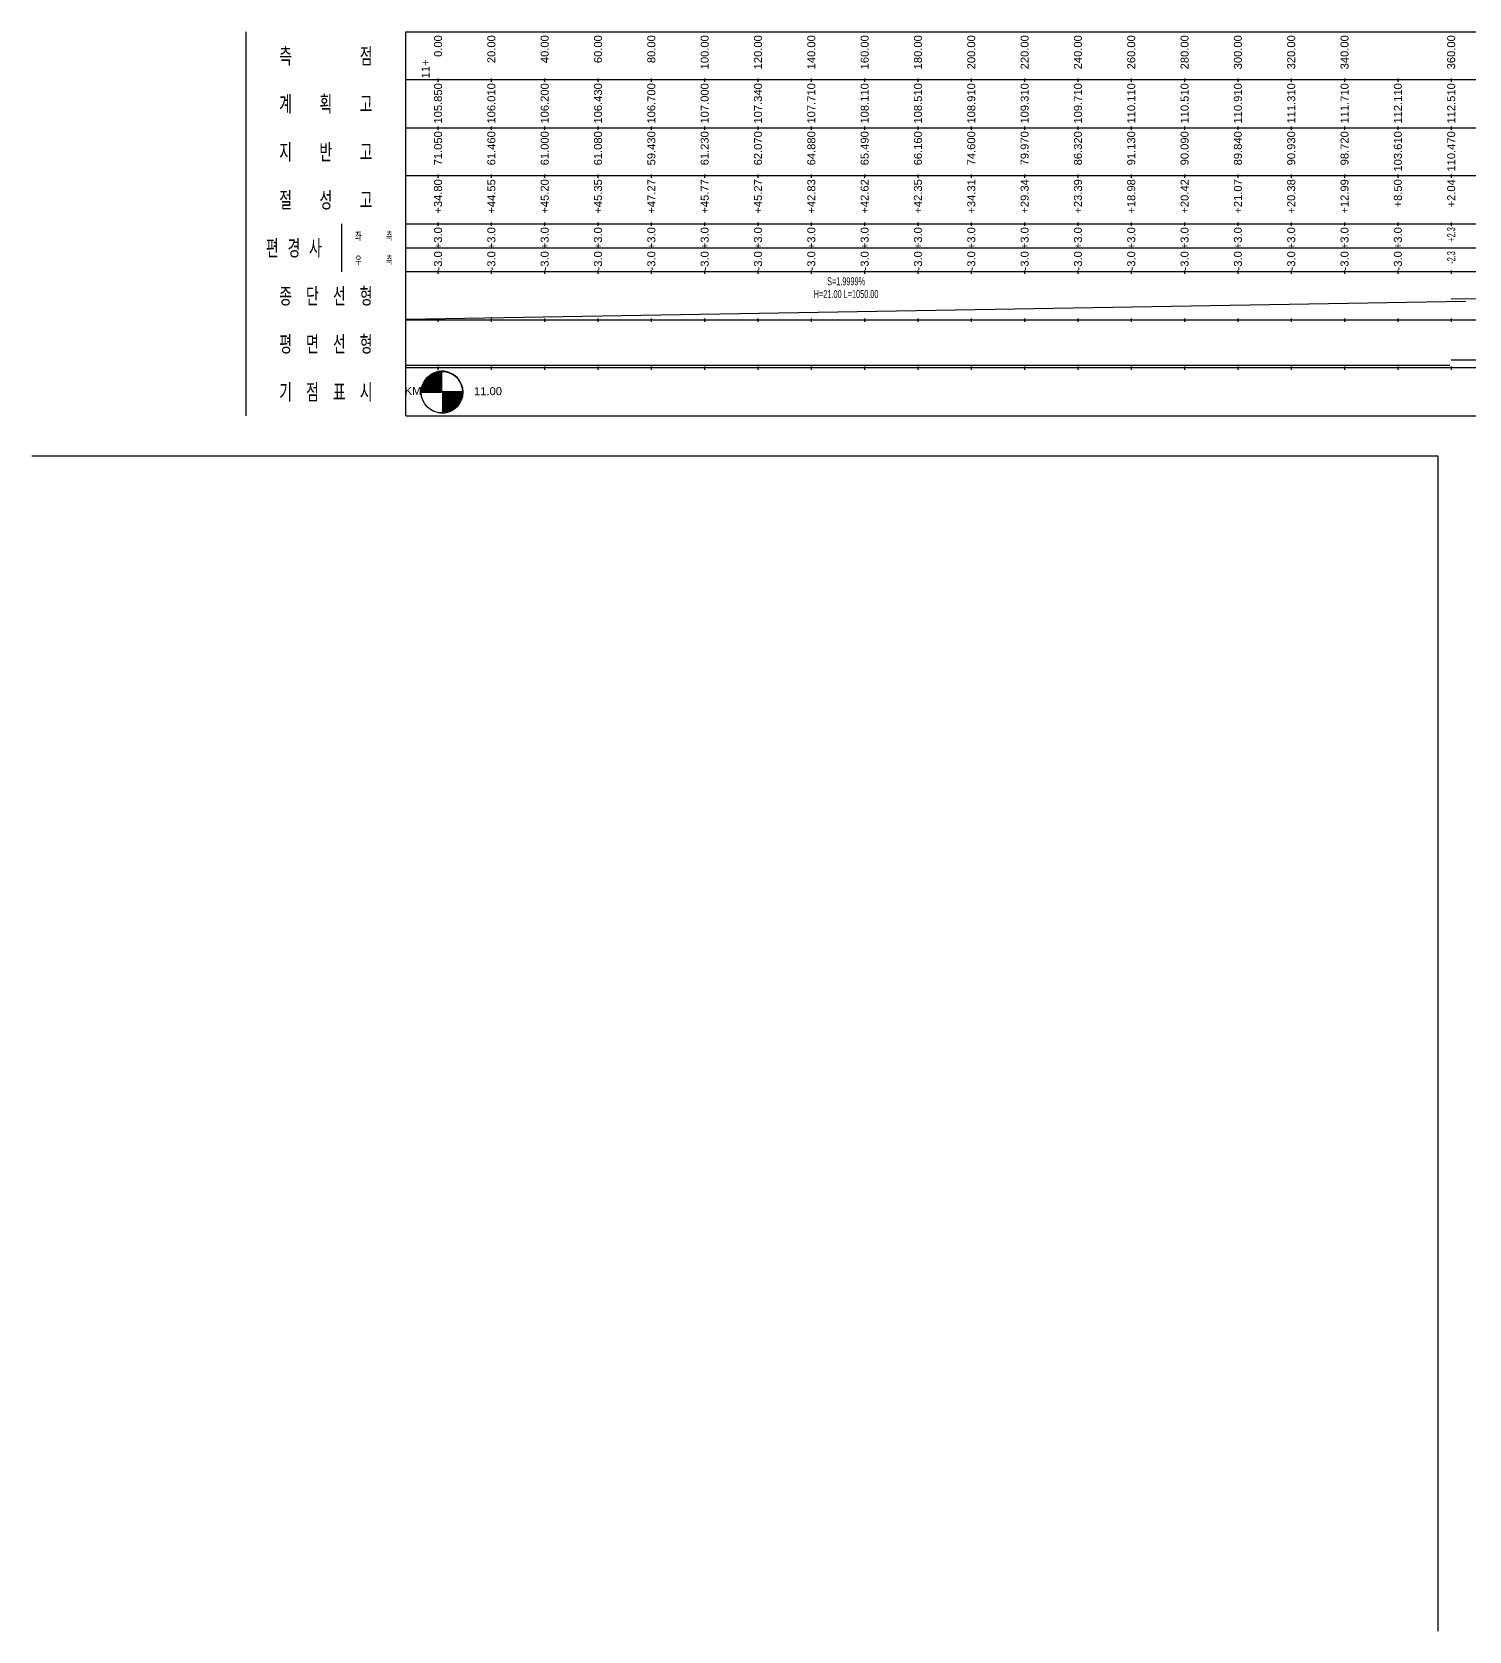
# Model space of a CAD drawing. Header units: millimetres. Extents: x -1499 to 6658, y -12483 to -6008.
# Drawn here: x 84 to 623, y -12483 to -11883 of the extents above; entities that cross this region are included whole.
import ezdxf
from ezdxf.enums import TextEntityAlignment as Align

# ---------------------------------------------------------------- set-up
doc = ezdxf.new("R2010")
doc.units = ezdxf.units.MM
for name, color, linetype in [('표내용문자', 3, 'Continuous'), ('표보조선', 1, 'Continuous'), ('표제목문자', 6, 'Continuous'), ('표주요선', 1, 'Continuous')]:
    doc.layers.add(name, color=color, linetype=linetype)
doc.styles.get("Standard").update_dxf_attribs({"font": 'arial.ttf'})

msp = doc.modelspace()

# ---------------------------------------------------------------- linework, layer by layer
msp.add_lwpolyline([(83.93, -12042.06), (611.16, -12042.06), (611.16, -12482.69)])
at = {"layer": '표내용문자', "color": 253}
for p, q in [((237.72, -12010.51), (236.07, -12010.51)), ((236.16, -12010.48), (237.72, -12010.48)), ((237.72, -12010.56), (236.16, -12010.56)), ((237.72, -12010.41), (236.19, -12010.41)), ((236.4, -12010.45), (237.72, -12010.45)), ((236.64, -12010.33), (237.72, -12010.33)), ((237.72, -12010.38), (236.84, -12010.38)), ((237.72, -12016.51), (230.09, -12016.51)), ((230.1, -12016.45), (237.72, -12016.45)), ((237.72, -12016.38), (230.12, -12016.38)), ((230.13, -12016.32), (237.72, -12016.32)), ((237.72, -12016.26), (230.15, -12016.26)), ((230.16, -12016.2), (237.72, -12016.2)), ((237.72, -12016.13), (230.18, -12016.13)), ((230.19, -12016.07), (237.72, -12016.07)), ((237.72, -12016.01), (230.21, -12016.01)), ((230.23, -12015.95), (237.72, -12015.95)), ((237.72, -12015.88), (230.25, -12015.88)), ((230.27, -12015.82), (237.72, -12015.82)), ((237.72, -12015.76), (230.29, -12015.76)), ((230.31, -12015.7), (237.72, -12015.7)), ((237.72, -12015.63), (230.33, -12015.63)), ((230.35, -12015.57), (237.72, -12015.57)), ((237.72, -12015.51), (230.37, -12015.51)), ((230.39, -12015.45), (237.72, -12015.45)), ((237.72, -12015.38), (230.42, -12015.38)), ((230.44, -12015.32), (237.72, -12015.32)), ((237.72, -12015.26), (230.47, -12015.26)), ((230.49, -12015.2), (237.72, -12015.2)), ((237.72, -12015.13), (230.52, -12015.13)), ((230.54, -12015.07), (237.72, -12015.07)), ((237.72, -12015.01), (230.57, -12015.01)), ((230.6, -12014.95), (237.72, -12014.95)), ((237.72, -12014.88), (230.63, -12014.88)), ((230.66, -12014.82), (237.72, -12014.82)), ((237.72, -12014.76), (230.69, -12014.76)), ((230.72, -12014.7), (237.72, -12014.7)), ((237.72, -12014.63), (230.75, -12014.63)), ((230.78, -12014.57), (237.72, -12014.57)), ((237.72, -12014.51), (230.81, -12014.51)), ((230.84, -12014.45), (237.72, -12014.45)), ((237.72, -12014.38), (230.88, -12014.38)), ((230.91, -12014.32), (237.72, -12014.32)), ((237.72, -12014.26), (230.95, -12014.26)), ((230.98, -12014.2), (237.72, -12014.2)), ((237.72, -12014.13), (231.02, -12014.13)), ((231.06, -12014.07), (237.72, -12014.07)), ((237.72, -12014.01), (231.1, -12014.01)), ((231.14, -12013.95), (237.72, -12013.95)), ((237.72, -12013.88), (231.18, -12013.88)), ((231.22, -12013.82), (237.72, -12013.82)), ((237.72, -12013.76), (231.26, -12013.76)), ((231.3, -12013.7), (237.72, -12013.7)), ((237.72, -12013.63), (231.35, -12013.63)), ((231.39, -12013.57), (237.72, -12013.57)), ((237.72, -12013.51), (231.44, -12013.51)), ((231.48, -12013.45), (237.72, -12013.45)), ((237.72, -12013.38), (231.53, -12013.38)), ((231.58, -12013.32), (237.72, -12013.32)), ((237.72, -12013.26), (231.63, -12013.26)), ((231.68, -12013.2), (237.72, -12013.2)), ((237.72, -12013.13), (231.73, -12013.13)), ((231.78, -12013.07), (237.72, -12013.07)), ((237.72, -12013.01), (231.84, -12013.01)), ((231.89, -12012.95), (237.72, -12012.95)), ((237.72, -12012.88), (231.95, -12012.88)), ((232.01, -12012.82), (237.72, -12012.82)), ((237.72, -12012.76), (232.06, -12012.76)), ((232.12, -12012.7), (237.72, -12012.7)), ((237.72, -12012.63), (232.19, -12012.63)), ((232.25, -12012.57), (237.72, -12012.57)), ((237.72, -12012.51), (232.31, -12012.51)), ((232.38, -12012.45), (237.72, -12012.45)), ((237.72, -12012.38), (232.45, -12012.38)), ((232.52, -12012.32), (237.72, -12012.32)), ((237.72, -12012.26), (232.59, -12012.26)), ((232.66, -12012.2), (237.72, -12012.2)), ((237.72, -12012.13), (232.73, -12012.13)), ((232.81, -12012.07), (237.72, -12012.07)), ((237.72, -12012.01), (232.89, -12012.01)), ((232.97, -12011.95), (237.72, -12011.95)), ((237.72, -12011.88), (233.05, -12011.88)), ((233.14, -12011.82), (237.72, -12011.82)), ((237.72, -12011.76), (233.22, -12011.76)), ((233.31, -12011.7), (237.72, -12011.7)), ((237.72, -12011.63), (233.41, -12011.63)), ((233.5, -12011.57), (237.72, -12011.57)), ((237.72, -12011.51), (233.6, -12011.51)), ((233.7, -12011.45), (237.72, -12011.45)), ((237.72, -12011.38), (233.81, -12011.38)), ((233.92, -12011.32), (237.72, -12011.32)), ((237.72, -12011.26), (234.03, -12011.26)), ((234.15, -12011.2), (237.72, -12011.2)), ((237.72, -12011.13), (234.28, -12011.13)), ((234.41, -12011.07), (237.72, -12011.07)), ((237.72, -12011.01), (234.54, -12011.01)), ((234.69, -12010.95), (237.72, -12010.95)), ((237.72, -12010.88), (234.84, -12010.88)), ((235, -12010.82), (237.72, -12010.82)), ((237.72, -12010.76), (235.18, -12010.76)), ((235.37, -12010.7), (237.72, -12010.7)), ((237.72, -12010.63), (235.57, -12010.63)), ((235.81, -12010.57), (237.72, -12010.57)), ((236.16, -12010.63), (237.72, -12010.63)), ((237.72, -12010.71), (236.16, -12010.71)), ((236.16, -12010.78), (237.72, -12010.78)), ((237.72, -12010.86), (236.16, -12010.86)), ((236.16, -12010.93), (237.72, -12010.93)), ((237.72, -12011.01), (236.16, -12011.01)), ((236.16, -12011.08), (237.72, -12011.08)), ((237.72, -12011.16), (236.16, -12011.16)), ((236.16, -12011.23), (237.72, -12011.23)), ((237.72, -12011.31), (236.16, -12011.31)), ((236.16, -12011.38), (237.72, -12011.38)), ((237.72, -12011.46), (236.16, -12011.46)), ((236.16, -12011.53), (237.72, -12011.53)), ((237.72, -12011.61), (236.16, -12011.61)), ((236.16, -12011.68), (237.72, -12011.68)), ((237.72, -12011.76), (236.16, -12011.76)), ((236.16, -12011.83), (237.72, -12011.83)), ((237.72, -12011.91), (236.16, -12011.91)), ((236.16, -12011.98), (237.72, -12011.98)), ((237.72, -12012.06), (236.16, -12012.06)), ((236.16, -12012.13), (237.72, -12012.13)), ((237.72, -12012.21), (236.16, -12012.21)), ((236.16, -12012.28), (237.72, -12012.28)), ((237.72, -12012.36), (236.16, -12012.36)), ((236.16, -12012.43), (237.72, -12012.43)), ((237.72, -12012.51), (236.16, -12012.51)), ((236.16, -12012.58), (237.72, -12012.58)), ((237.72, -12012.66), (236.16, -12012.66)), ((236.16, -12012.73), (237.72, -12012.73)), ((237.72, -12012.81), (236.16, -12012.81)), ((236.16, -12012.88), (237.72, -12012.88)), ((237.72, -12012.96), (236.16, -12012.96)), ((236.16, -12013.03), (237.72, -12013.03)), ((237.72, -12013.11), (236.16, -12013.11)), ((236.16, -12013.18), (237.72, -12013.18)), ((237.72, -12013.26), (236.16, -12013.26)), ((236.16, -12013.33), (237.72, -12013.33)), ((237.72, -12013.41), (236.16, -12013.41)), ((236.16, -12013.48), (237.72, -12013.48)), ((237.72, -12013.56), (236.16, -12013.56)), ((236.16, -12013.63), (237.72, -12013.63)), ((237.72, -12013.71), (236.16, -12013.71)), ((236.16, -12013.78), (237.72, -12013.78)), ((237.72, -12013.86), (236.16, -12013.86)), ((236.16, -12013.93), (237.72, -12013.93)), ((237.72, -12014.01), (236.16, -12014.01)), ((236.16, -12014.08), (237.72, -12014.08)), ((237.72, -12014.16), (236.16, -12014.16)), ((236.16, -12014.23), (237.72, -12014.23)), ((237.72, -12014.31), (236.16, -12014.31)), ((236.16, -12014.38), (237.72, -12014.38)), ((237.72, -12014.46), (236.16, -12014.46)), ((236.16, -12014.53), (237.72, -12014.53)), ((237.72, -12014.61), (236.16, -12014.61)), ((236.16, -12014.68), (237.72, -12014.68)), ((237.72, -12014.76), (236.16, -12014.76)), ((236.16, -12014.83), (237.72, -12014.83)), ((237.72, -12014.91), (236.16, -12014.91)), ((236.16, -12014.98), (237.72, -12014.98)), ((237.72, -12015.06), (236.16, -12015.06)), ((236.16, -12015.13), (237.72, -12015.13)), ((237.72, -12015.21), (236.16, -12015.21)), ((236.16, -12015.28), (237.72, -12015.28)), ((237.72, -12015.36), (236.16, -12015.36)), ((236.16, -12015.43), (237.72, -12015.43)), ((237.72, -12015.51), (236.16, -12015.51)), ((236.16, -12015.58), (237.72, -12015.58)), ((237.72, -12015.66), (236.16, -12015.66)), ((236.16, -12015.73), (237.72, -12015.73)), ((237.72, -12015.81), (236.16, -12015.81)), ((236.16, -12015.88), (237.72, -12015.88)), ((237.72, -12015.96), (236.16, -12015.96)), ((236.16, -12016.03), (237.72, -12016.03)), ((237.72, -12016.11), (236.16, -12016.11)), ((236.16, -12016.18), (237.72, -12016.18)), ((237.72, -12016.26), (236.16, -12016.26)), ((236.16, -12016.33), (237.72, -12016.33)), ((237.72, -12016.41), (236.16, -12016.41)), ((236.16, -12016.48), (237.72, -12016.48)), ((237.72, -12016.56), (236.16, -12016.56)), ((229.92, -12017.82), (237.72, -12017.82)), ((237.72, -12017.88), (229.92, -12017.88)), ((229.92, -12017.95), (237.72, -12017.95)), ((237.72, -12018.01), (229.92, -12018.01)), ((229.92, -12018.07), (237.72, -12018.07)), ((237.72, -12018.13), (229.92, -12018.13)), ((237.72, -12017.63), (229.93, -12017.63)), ((229.93, -12017.7), (237.72, -12017.7)), ((237.72, -12017.76), (229.93, -12017.76)), ((237.72, -12017.51), (229.94, -12017.51)), ((229.94, -12017.57), (237.72, -12017.57)), ((237.72, -12017.38), (229.95, -12017.38)), ((229.95, -12017.45), (237.72, -12017.45)), ((229.96, -12017.32), (237.72, -12017.32)), ((229.97, -12017.2), (237.72, -12017.2)), ((237.72, -12017.26), (229.97, -12017.26)), ((237.72, -12017.13), (229.98, -12017.13)), ((229.99, -12017.07), (237.72, -12017.07)), ((237.72, -12017.01), (230, -12017.01)), ((230.01, -12016.95), (237.72, -12016.95)), ((237.72, -12016.88), (230.02, -12016.88)), ((230.03, -12016.82), (237.72, -12016.82)), ((237.72, -12016.76), (230.04, -12016.76)), ((230.05, -12016.7), (237.72, -12016.7)), ((237.72, -12016.63), (230.06, -12016.63)), ((230.08, -12016.57), (237.72, -12016.57)), ((236.16, -12016.63), (237.72, -12016.63)), ((237.72, -12016.71), (236.16, -12016.71)), ((236.16, -12016.78), (237.72, -12016.78)), ((237.72, -12016.86), (236.16, -12016.86)), ((236.16, -12016.93), (237.72, -12016.93)), ((237.72, -12017.01), (236.16, -12017.01)), ((236.16, -12017.08), (237.72, -12017.08)), ((237.72, -12017.16), (236.16, -12017.16)), ((236.16, -12017.23), (237.72, -12017.23)), ((237.72, -12017.31), (236.16, -12017.31)), ((236.16, -12017.38), (237.72, -12017.38)), ((237.72, -12017.46), (236.16, -12017.46)), ((236.16, -12017.53), (237.72, -12017.53)), ((237.72, -12017.61), (236.16, -12017.61)), ((236.16, -12017.68), (237.72, -12017.68)), ((237.72, -12017.76), (236.16, -12017.76)), ((236.16, -12017.83), (237.72, -12017.83)), ((237.72, -12017.91), (236.16, -12017.91)), ((236.16, -12017.98), (237.72, -12017.98)), ((237.72, -12018.06), (236.16, -12018.06)), ((245.52, -12018.06), (237.72, -12018.06)), ((237.72, -12018.13), (245.52, -12018.13)), ((245.52, -12018.18), (237.72, -12018.18)), ((245.52, -12018.21), (237.72, -12018.21)), ((237.72, -12018.25), (245.52, -12018.25)), ((237.72, -12018.28), (245.51, -12018.28)), ((245.52, -12018.31), (237.72, -12018.31)), ((245.51, -12018.36), (237.72, -12018.36)), ((237.72, -12018.37), (245.51, -12018.37)), ((237.72, -12018.43), (245.51, -12018.43)), ((245.51, -12018.43), (237.72, -12018.43)), ((237.72, -12018.5), (245.51, -12018.5)), ((245.5, -12018.51), (237.72, -12018.51)), ((245.51, -12018.56), (237.72, -12018.56)), ((237.72, -12018.58), (245.5, -12018.58)), ((237.72, -12018.62), (245.5, -12018.62)), ((245.49, -12018.66), (237.72, -12018.66)), ((245.5, -12018.68), (237.72, -12018.68)), ((237.72, -12018.73), (245.49, -12018.73)), ((237.72, -12018.75), (245.49, -12018.75)), ((245.48, -12018.81), (237.72, -12018.81)), ((245.49, -12018.81), (237.72, -12018.81)), ((237.72, -12018.87), (245.48, -12018.87)), ((237.72, -12018.88), (245.47, -12018.88)), ((245.48, -12018.93), (237.72, -12018.93)), ((245.47, -12018.96), (237.72, -12018.96)), ((237.72, -12019), (245.47, -12019)), ((237.72, -12019.03), (245.46, -12019.03)), ((245.46, -12019.06), (237.72, -12019.06)), ((245.45, -12019.11), (237.72, -12019.11)), ((237.72, -12019.12), (245.45, -12019.12)), ((237.72, -12019.18), (245.44, -12019.18)), ((245.45, -12019.18), (237.72, -12019.18)), ((237.72, -12019.25), (245.44, -12019.25)), ((245.42, -12019.26), (237.72, -12019.26)), ((245.43, -12019.31), (237.72, -12019.31)), ((237.72, -12019.33), (245.41, -12019.33)), ((237.72, -12019.37), (245.42, -12019.37)), ((245.4, -12019.41), (237.72, -12019.41)), ((245.41, -12019.43), (237.72, -12019.43)), ((237.72, -12019.48), (245.39, -12019.48)), ((237.72, -12019.5), (245.4, -12019.5)), ((245.37, -12019.56), (237.72, -12019.56)), ((245.39, -12019.56), (237.72, -12019.56)), ((237.72, -12019.62), (245.37, -12019.62)), ((237.72, -12019.63), (245.36, -12019.63)), ((245.36, -12019.68), (237.72, -12019.68)), ((245.34, -12019.71), (237.72, -12019.71)), ((237.72, -12019.75), (245.35, -12019.75)), ((237.72, -12019.78), (245.32, -12019.78)), ((245.34, -12019.81), (237.72, -12019.81)), ((245.31, -12019.86), (237.72, -12019.86)), ((237.72, -12019.87), (245.32, -12019.87)), ((237.72, -12019.93), (245.29, -12019.93)), ((245.31, -12019.93), (237.72, -12019.93)), ((237.72, -12020), (245.29, -12020)), ((245.27, -12020.01), (237.72, -12020.01)), ((245.28, -12020.06), (237.72, -12020.06)), ((237.72, -12020.08), (245.25, -12020.08)), ((237.72, -12020.12), (245.26, -12020.12)), ((245.23, -12020.16), (237.72, -12020.16)), ((245.24, -12020.18), (237.72, -12020.18)), ((237.72, -12020.23), (245.21, -12020.23)), ((237.72, -12020.25), (245.23, -12020.25)), ((245.19, -12020.31), (237.72, -12020.31)), ((245.21, -12020.31), (237.72, -12020.31)), ((237.72, -12020.37), (245.19, -12020.37)), ((237.72, -12020.38), (245.16, -12020.38)), ((245.17, -12020.43), (237.72, -12020.43)), ((245.14, -12020.46), (237.72, -12020.46)), ((237.72, -12020.5), (245.15, -12020.5)), ((237.72, -12020.53), (245.11, -12020.53)), ((245.13, -12020.56), (237.72, -12020.56)), ((245.09, -12020.61), (237.72, -12020.61)), ((237.72, -12020.62), (245.11, -12020.62)), ((237.72, -12020.68), (245.06, -12020.68)), ((245.09, -12020.68), (237.72, -12020.68)), ((237.72, -12020.75), (245.07, -12020.75)), ((245.03, -12020.76), (237.72, -12020.76)), ((245.04, -12020.81), (237.72, -12020.81)), ((237.72, -12020.83), (245.01, -12020.83)), ((237.72, -12020.87), (245.02, -12020.87)), ((244.98, -12020.91), (237.72, -12020.91)), ((245, -12020.93), (237.72, -12020.93)), ((237.72, -12020.98), (244.95, -12020.98)), ((237.72, -12021), (244.97, -12021)), ((244.92, -12021.06), (237.72, -12021.06)), ((244.95, -12021.06), (237.72, -12021.06)), ((237.72, -12021.12), (244.92, -12021.12)), ((237.72, -12021.13), (244.89, -12021.13)), ((244.9, -12021.18), (237.72, -12021.18)), ((244.85, -12021.21), (237.72, -12021.21)), ((237.72, -12021.25), (244.87, -12021.25)), ((237.72, -12021.28), (244.82, -12021.28)), ((244.84, -12021.31), (237.72, -12021.31)), ((244.78, -12021.36), (237.72, -12021.36)), ((237.72, -12021.37), (244.81, -12021.37)), ((237.72, -12021.43), (244.75, -12021.43)), ((244.78, -12021.43), (237.72, -12021.43)), ((237.72, -12021.5), (244.76, -12021.5)), ((244.71, -12021.51), (237.72, -12021.51)), ((244.73, -12021.56), (237.72, -12021.56)), ((237.72, -12021.58), (244.68, -12021.58)), ((237.72, -12021.62), (244.69, -12021.62)), ((244.64, -12021.66), (237.72, -12021.66)), ((244.66, -12021.68), (237.72, -12021.68)), ((237.72, -12021.73), (244.6, -12021.73)), ((237.72, -12021.75), (244.63, -12021.75)), ((244.56, -12021.81), (237.72, -12021.81)), ((244.6, -12021.81), (237.72, -12021.81)), ((237.72, -12021.87), (244.56, -12021.87)), ((237.72, -12021.88), (244.51, -12021.88)), ((244.53, -12021.93), (237.72, -12021.93)), ((244.47, -12021.96), (237.72, -12021.96)), ((237.72, -12022), (244.49, -12022)), ((237.72, -12022.03), (244.43, -12022.03)), ((244.46, -12022.06), (237.72, -12022.06)), ((244.38, -12022.11), (237.72, -12022.11)), ((237.72, -12022.12), (244.42, -12022.12)), ((237.72, -12022.18), (244.34, -12022.18)), ((244.38, -12022.18), (237.72, -12022.18)), ((237.72, -12022.25), (244.34, -12022.25)), ((244.29, -12022.26), (237.72, -12022.26)), ((244.31, -12022.31), (237.72, -12022.31)), ((237.72, -12022.33), (244.24, -12022.33)), ((237.72, -12022.37), (244.27, -12022.37)), ((244.19, -12022.41), (237.72, -12022.41)), ((244.22, -12022.43), (237.72, -12022.43)), ((237.72, -12022.48), (244.14, -12022.48)), ((237.72, -12022.5), (244.18, -12022.5)), ((244.09, -12022.56), (237.72, -12022.56)), ((244.14, -12022.56), (237.72, -12022.56)), ((237.72, -12022.62), (244.1, -12022.62)), ((237.72, -12022.63), (244.03, -12022.63)), ((244.05, -12022.68), (237.72, -12022.68)), ((243.98, -12022.71), (237.72, -12022.71)), ((237.72, -12022.75), (244.01, -12022.75)), ((237.72, -12022.78), (243.92, -12022.78)), ((243.96, -12022.81), (237.72, -12022.81)), ((243.87, -12022.86), (237.72, -12022.86)), ((237.72, -12022.87), (243.91, -12022.87)), ((237.72, -12022.93), (243.81, -12022.93)), ((243.87, -12022.93), (237.72, -12022.93)), ((237.72, -12023), (243.82, -12023)), ((243.75, -12023.01), (237.72, -12023.01)), ((243.77, -12023.06), (237.72, -12023.06)), ((237.72, -12023.08), (243.68, -12023.08)), ((237.72, -12023.12), (243.71, -12023.12)), ((243.62, -12023.16), (237.72, -12023.16)), ((243.66, -12023.18), (237.72, -12023.18)), ((237.72, -12023.23), (243.55, -12023.23)), ((237.72, -12023.25), (243.61, -12023.25)), ((243.49, -12023.31), (237.72, -12023.31)), ((243.55, -12023.31), (237.72, -12023.31)), ((237.72, -12023.37), (243.5, -12023.37)), ((237.72, -12023.38), (243.42, -12023.38)), ((243.44, -12023.43), (237.72, -12023.43)), ((243.35, -12023.46), (237.72, -12023.46)), ((237.72, -12023.5), (243.38, -12023.5)), ((237.72, -12023.53), (243.27, -12023.53)), ((243.32, -12023.56), (237.72, -12023.56)), ((243.2, -12023.61), (237.72, -12023.61)), ((237.72, -12023.62), (243.26, -12023.62)), ((237.72, -12023.68), (243.12, -12023.68)), ((243.2, -12023.68), (237.72, -12023.68)), ((237.72, -12023.75), (243.13, -12023.75)), ((243.04, -12023.76), (237.72, -12023.76)), ((243.07, -12023.81), (237.72, -12023.81)), ((237.72, -12023.83), (242.96, -12023.83)), ((237.72, -12023.87), (243, -12023.87)), ((242.88, -12023.91), (237.72, -12023.91)), ((242.93, -12023.93), (237.72, -12023.93)), ((237.72, -12023.98), (242.79, -12023.98)), ((237.72, -12024), (242.86, -12024)), ((242.7, -12024.06), (237.72, -12024.06)), ((242.79, -12024.06), (237.72, -12024.06)), ((237.72, -12024.12), (242.72, -12024.12)), ((237.72, -12024.13), (242.61, -12024.13)), ((242.64, -12024.18), (237.72, -12024.18)), ((242.51, -12024.21), (237.72, -12024.21)), ((237.72, -12024.25), (242.56, -12024.25)), ((237.72, -12024.28), (242.42, -12024.28)), ((242.48, -12024.31), (237.72, -12024.31)), ((242.32, -12024.36), (237.72, -12024.36)), ((237.72, -12024.37), (242.4, -12024.37)), ((237.72, -12024.43), (242.21, -12024.43)), ((242.32, -12024.43), (237.72, -12024.43)), ((237.72, -12024.5), (242.23, -12024.5)), ((242.1, -12024.51), (237.72, -12024.51)), ((242.14, -12024.56), (237.72, -12024.56)), ((237.72, -12024.58), (241.99, -12024.58)), ((237.72, -12024.62), (242.05, -12024.62)), ((241.87, -12024.66), (237.72, -12024.66)), ((241.95, -12024.68), (237.72, -12024.68)), ((237.72, -12024.73), (241.75, -12024.73)), ((237.72, -12024.75), (241.85, -12024.75)), ((241.63, -12024.81), (237.72, -12024.81)), ((241.75, -12024.81), (237.72, -12024.81)), ((237.72, -12024.87), (241.65, -12024.87)), ((237.72, -12024.88), (241.49, -12024.88)), ((241.54, -12024.93), (237.72, -12024.93)), ((241.35, -12024.96), (237.72, -12024.96)), ((237.72, -12025), (241.42, -12025)), ((237.72, -12025.03), (241.21, -12025.03)), ((241.31, -12025.06), (237.72, -12025.06)), ((241.05, -12025.11), (237.72, -12025.11)), ((237.72, -12025.12), (241.18, -12025.12)), ((237.72, -12025.18), (240.89, -12025.18)), ((241.05, -12025.18), (237.72, -12025.18)), ((237.72, -12025.25), (240.92, -12025.25)), ((240.72, -12025.26), (237.72, -12025.26)), ((240.78, -12025.31), (237.72, -12025.31)), ((237.72, -12025.33), (240.53, -12025.33)), ((237.72, -12025.37), (240.63, -12025.37)), ((240.33, -12025.41), (237.72, -12025.41)), ((240.46, -12025.43), (237.72, -12025.43)), ((237.72, -12025.48), (240.11, -12025.48)), ((237.72, -12025.5), (240.29, -12025.5)), ((239.86, -12025.56), (237.72, -12025.56)), ((240.11, -12025.56), (237.72, -12025.56)), ((237.72, -12025.62), (239.9, -12025.62)), ((237.72, -12025.63), (239.58, -12025.63)), ((239.68, -12025.68), (237.72, -12025.68)), ((239.24, -12025.71), (237.72, -12025.71)), ((237.72, -12025.75), (239.42, -12025.75)), ((237.72, -12025.78), (238.8, -12025.78)), ((239.11, -12025.81), (237.72, -12025.81)), ((237.72, -12025.87), (238.7, -12025.87))]:
    msp.add_line(p, q, dxfattribs=at)
msp.add_circle((237.72, -12018.13), 7.8, dxfattribs=at)
msp.add_arc((237.72, -12018.06), 7.8, 258.46304, 101.53696, dxfattribs=at)
at = {"layer": '표보조선', "color": 253}
for p, q in [((236.16, -11900.56), (236.16, -11901.76)), ((256.16, -11900.56), (256.16, -11901.76)), ((276.16, -11900.56), (276.16, -11901.76)), ((296.16, -11900.56), (296.16, -11901.76)), ((316.16, -11900.56), (316.16, -11901.76)), ((336.16, -11900.56), (336.16, -11901.76)), ((356.16, -11900.56), (356.16, -11901.76)), ((376.16, -11900.56), (376.16, -11901.76)), ((396.16, -11900.56), (396.16, -11901.76)), ((416.16, -11900.56), (416.16, -11901.76)), ((436.16, -11900.56), (436.16, -11901.76)), ((456.16, -11900.56), (456.16, -11901.76)), ((476.16, -11900.56), (476.16, -11901.76)), ((496.16, -11900.56), (496.16, -11901.76)), ((516.16, -11900.56), (516.16, -11901.76)), ((536.16, -11900.56), (536.16, -11901.76)), ((556.16, -11900.56), (556.16, -11901.76)), ((576.16, -11900.56), (576.16, -11901.76)), ((596.16, -11900.56), (596.16, -11901.76)), ((616.16, -11900.56), (616.16, -11901.76)), ((236.16, -11918.56), (236.16, -11919.76)), ((256.16, -11918.56), (256.16, -11919.76)), ((276.16, -11918.56), (276.16, -11919.76)), ((296.16, -11918.56), (296.16, -11919.76)), ((316.16, -11918.56), (316.16, -11919.76)), ((336.16, -11918.56), (336.16, -11919.76)), ((356.16, -11918.56), (356.16, -11919.76)), ((376.16, -11918.56), (376.16, -11919.76)), ((396.16, -11918.56), (396.16, -11919.76)), ((416.16, -11918.56), (416.16, -11919.76)), ((436.16, -11918.56), (436.16, -11919.76)), ((456.16, -11918.56), (456.16, -11919.76)), ((476.16, -11918.56), (476.16, -11919.76)), ((496.16, -11918.56), (496.16, -11919.76)), ((516.16, -11918.56), (516.16, -11919.76)), ((536.16, -11918.56), (536.16, -11919.76)), ((556.16, -11918.56), (556.16, -11919.76)), ((576.16, -11918.56), (576.16, -11919.76)), ((596.16, -11918.56), (596.16, -11919.76)), ((616.16, -11918.56), (616.16, -11919.76)), ((236.16, -11936.56), (236.16, -11937.76)), ((256.16, -11936.56), (256.16, -11937.76)), ((276.16, -11936.56), (276.16, -11937.76)), ((296.16, -11936.56), (296.16, -11937.76)), ((316.16, -11936.56), (316.16, -11937.76)), ((336.16, -11936.56), (336.16, -11937.76)), ((356.16, -11936.56), (356.16, -11937.76)), ((376.16, -11936.56), (376.16, -11937.76)), ((396.16, -11936.56), (396.16, -11937.76)), ((416.16, -11936.56), (416.16, -11937.76)), ((436.16, -11936.56), (436.16, -11937.76)), ((456.16, -11936.56), (456.16, -11937.76)), ((476.16, -11936.56), (476.16, -11937.76)), ((496.16, -11936.56), (496.16, -11937.76)), ((516.16, -11936.56), (516.16, -11937.76)), ((536.16, -11936.56), (536.16, -11937.76)), ((556.16, -11936.56), (556.16, -11937.76)), ((576.16, -11936.56), (576.16, -11937.76)), ((596.16, -11936.56), (596.16, -11937.76)), ((616.16, -11936.56), (616.16, -11937.76)), ((236.16, -11954.56), (236.16, -11955.76)), ((256.16, -11954.56), (256.16, -11955.76)), ((276.16, -11954.56), (276.16, -11955.76)), ((296.16, -11954.56), (296.16, -11955.76)), ((316.16, -11954.56), (316.16, -11955.76)), ((336.16, -11954.56), (336.16, -11955.76)), ((356.16, -11954.56), (356.16, -11955.76)), ((376.16, -11954.56), (376.16, -11955.76)), ((396.16, -11954.56), (396.16, -11955.76)), ((416.16, -11954.56), (416.16, -11955.76)), ((436.16, -11954.56), (436.16, -11955.76)), ((456.16, -11954.56), (456.16, -11955.76)), ((476.16, -11954.56), (476.16, -11955.76)), ((496.16, -11954.56), (496.16, -11955.76)), ((516.16, -11954.56), (516.16, -11955.76)), ((536.16, -11954.56), (536.16, -11955.76)), ((556.16, -11954.56), (556.16, -11955.76)), ((576.16, -11954.56), (576.16, -11955.76)), ((596.16, -11954.56), (596.16, -11955.76)), ((616.16, -11954.56), (616.16, -11955.76)), ((236.16, -11972.56), (236.16, -11973.76)), ((256.16, -11972.56), (256.16, -11973.76)), ((276.16, -11972.56), (276.16, -11973.76)), ((296.16, -11972.56), (296.16, -11973.76)), ((316.16, -11972.56), (316.16, -11973.76)), ((336.16, -11972.56), (336.16, -11973.76)), ((356.16, -11972.56), (356.16, -11973.76)), ((376.16, -11972.56), (376.16, -11973.76)), ((396.16, -11972.56), (396.16, -11973.76)), ((416.16, -11972.56), (416.16, -11973.76)), ((436.16, -11972.56), (436.16, -11973.76)), ((456.16, -11972.56), (456.16, -11973.76)), ((476.16, -11972.56), (476.16, -11973.76)), ((496.16, -11972.56), (496.16, -11973.76)), ((516.16, -11972.56), (516.16, -11973.76)), ((536.16, -11972.56), (536.16, -11973.76)), ((556.16, -11972.56), (556.16, -11973.76)), ((576.16, -11972.56), (576.16, -11973.76)), ((596.16, -11972.56), (596.16, -11973.76)), ((616.16, -11972.56), (616.16, -11973.76)), ((236.16, -11990.56), (236.16, -11991.76)), ((256.16, -11990.56), (256.16, -11991.76)), ((276.16, -11990.56), (276.16, -11991.76)), ((296.16, -11990.56), (296.16, -11991.76)), ((316.16, -11990.56), (316.16, -11991.76)), ((336.16, -11990.56), (336.16, -11991.76)), ((356.16, -11990.56), (356.16, -11991.76)), ((376.16, -11990.56), (376.16, -11991.76)), ((396.16, -11990.56), (396.16, -11991.76)), ((416.16, -11990.56), (416.16, -11991.76)), ((436.16, -11990.56), (436.16, -11991.76)), ((456.16, -11990.56), (456.16, -11991.76)), ((476.16, -11990.56), (476.16, -11991.76)), ((496.16, -11990.56), (496.16, -11991.76)), ((516.16, -11990.56), (516.16, -11991.76)), ((536.16, -11990.56), (536.16, -11991.76)), ((556.16, -11990.56), (556.16, -11991.76)), ((576.16, -11990.56), (576.16, -11991.76)), ((596.16, -11990.56), (596.16, -11991.76)), ((616.16, -11990.56), (616.16, -11991.76)), ((236.16, -12008.56), (236.16, -12009.76)), ((256.16, -12008.56), (256.16, -12009.76)), ((276.16, -12008.56), (276.16, -12009.76)), ((296.16, -12008.56), (296.16, -12009.76)), ((316.16, -12008.56), (316.16, -12009.76)), ((336.16, -12008.56), (336.16, -12009.76)), ((356.16, -12008.56), (356.16, -12009.76)), ((376.16, -12008.56), (376.16, -12009.76)), ((396.16, -12008.56), (396.16, -12009.76)), ((416.16, -12008.56), (416.16, -12009.76)), ((436.16, -12008.56), (436.16, -12009.76)), ((456.16, -12008.56), (456.16, -12009.76)), ((476.16, -12008.56), (476.16, -12009.76)), ((496.16, -12008.56), (496.16, -12009.76)), ((516.16, -12008.56), (516.16, -12009.76)), ((536.16, -12008.56), (536.16, -12009.76)), ((556.16, -12008.56), (556.16, -12009.76)), ((576.16, -12008.56), (576.16, -12009.76)), ((596.16, -12008.56), (596.16, -12009.76)), ((616.16, -12008.56), (616.16, -12009.76))]:
    msp.add_line(p, q, dxfattribs=at)
at = {"layer": '표보조선'}
for p, q in [((1196.16, -11974.26), (616.16, -11983.31)), ((224.16, -11990.72), (621.66, -11984.06)), ((224.16, -12008.06), (615.66, -12008.06)), ((616.16, -12006.06), (734.11, -12006.06))]:
    msp.add_line(p, q, dxfattribs=at)
at = {"layer": '표주요선'}
for p, q in [((164.16, -11883.06), (164.16, -12027.06)), ((224.16, -11883.06), (5416.35, -11883.06)), ((224.16, -12027.06), (224.16, -11883.06)), ((5416.35, -11901.06), (224.16, -11901.06)), ((224.16, -11919.06), (5416.35, -11919.06)), ((5416.35, -11937.06), (224.16, -11937.06)), ((200.16, -11973.06), (200.16, -11955.06)), ((224.16, -11955.06), (5416.35, -11955.06)), ((224.16, -11964.06), (5416.35, -11964.06)), ((5416.35, -11973.06), (224.16, -11973.06)), ((224.16, -11991.06), (5416.35, -11991.06)), ((5416.35, -12009.06), (224.16, -12009.06)), ((224.16, -12027.06), (5416.35, -12027.06))]:
    msp.add_line(p, q, dxfattribs=at)

# ---------------------------------------------------------------- texts
at = {"layer": '표내용문자', "color": 253}
for s, p in [('0.00', (237.72, -11884.26)), ('20.00', (257.72, -11884.26)), ('40.00', (277.72, -11884.26)), ('60.00', (297.72, -11884.26)), ('80.00', (317.72, -11884.26)), ('100.00', (337.72, -11884.26)), ('120.00', (357.72, -11884.26)), ('140.00', (377.72, -11884.26)), ('160.00', (397.72, -11884.26)), ('180.00', (417.72, -11884.26)), ('200.00', (437.72, -11884.26)), ('220.00', (457.72, -11884.26)), ('240.00', (477.72, -11884.26)), ('260.00', (497.72, -11884.26)), ('280.00', (517.72, -11884.26)), ('300.00', (537.72, -11884.26)), ('320.00', (557.72, -11884.26)), ('340.00', (577.72, -11884.26)), ('360.00', (617.72, -11884.26)), ('105.850', (237.72, -11902.26)), ('106.010', (257.72, -11902.26)), ('106.200', (277.72, -11902.26)), ('106.430', (297.72, -11902.26)), ('106.700', (317.72, -11902.26)), ('107.000', (337.72, -11902.26)), ('107.340', (357.72, -11902.26)), ('107.710', (377.72, -11902.26)), ('108.110', (397.72, -11902.26)), ('108.510', (417.72, -11902.26)), ('108.910', (437.72, -11902.26)), ('109.310', (457.72, -11902.26)), ('109.710', (477.72, -11902.26)), ('110.110', (497.72, -11902.26)), ('110.510', (517.72, -11902.26)), ('110.910', (537.72, -11902.26)), ('111.310', (557.72, -11902.26)), ('111.710', (577.72, -11902.26)), ('112.110', (597.72, -11902.26)), ('112.510', (617.72, -11902.26)), ('71.050', (237.72, -11920.26)), ('61.460', (257.72, -11920.26)), ('61.000', (277.72, -11920.26)), ('61.080', (297.72, -11920.26)), ('59.430', (317.72, -11920.26)), ('61.230', (337.72, -11920.26)), ('62.070', (357.72, -11920.26)), ('64.880', (377.72, -11920.26)), ('65.490', (397.72, -11920.26)), ('66.160', (417.72, -11920.26)), ('74.600', (437.72, -11920.26)), ('79.970', (457.72, -11920.26)), ('86.320', (477.72, -11920.26)), ('91.130', (497.72, -11920.26)), ('90.090', (517.72, -11920.26)), ('89.840', (537.72, -11920.26)), ('90.930', (557.72, -11920.26)), ('98.720', (577.72, -11920.26)), ('103.610', (597.72, -11920.26)), ('110.470', (617.72, -11920.26)), ('+34.80', (237.72, -11938.26)), ('+44.55', (257.72, -11938.26)), ('+45.20', (277.72, -11938.26)), ('+45.35', (297.72, -11938.26)), ('+47.27', (317.72, -11938.26)), ('+45.77', (337.72, -11938.26)), ('+45.27', (357.72, -11938.26)), ('+42.83', (377.72, -11938.26)), ('+42.62', (397.72, -11938.26)), ('+42.35', (417.72, -11938.26)), ('+34.31', (437.72, -11938.26)), ('+29.34', (457.72, -11938.26)), ('+23.39', (477.72, -11938.26)), ('+18.98', (497.72, -11938.26)), ('+20.42', (517.72, -11938.26)), ('+21.07', (537.72, -11938.26)), ('+20.38', (557.72, -11938.26)), ('+12.99', (577.72, -11938.26)), ('+8.50', (597.72, -11938.26)), ('+2.04', (617.72, -11938.26)), ('+3.0', (237.72, -11956.26)), ('+3.0', (257.72, -11956.26)), ('+3.0', (277.72, -11956.26)), ('+3.0', (297.72, -11956.26)), ('+3.0', (317.72, -11956.26)), ('+3.0', (337.72, -11956.26)), ('+3.0', (357.72, -11956.26)), ('+3.0', (377.72, -11956.26)), ('+3.0', (397.72, -11956.26)), ('+3.0', (417.72, -11956.26)), ('+3.0', (437.72, -11956.26)), ('+3.0', (457.72, -11956.26)), ('+3.0', (477.72, -11956.26)), ('+3.0', (497.72, -11956.26)), ('+3.0', (517.72, -11956.26)), ('+3.0', (537.72, -11956.26)), ('+3.0', (557.72, -11956.26)), ('+3.0', (577.72, -11956.26)), ('+3.0', (597.72, -11956.26)), ('-3.0', (237.72, -11965.26)), ('-3.0', (257.72, -11965.26)), ('-3.0', (277.72, -11965.26)), ('-3.0', (297.72, -11965.26)), ('-3.0', (317.72, -11965.26)), ('-3.0', (337.72, -11965.26)), ('-3.0', (357.72, -11965.26)), ('-3.0', (377.72, -11965.26)), ('-3.0', (397.72, -11965.26)), ('-3.0', (417.72, -11965.26)), ('-3.0', (437.72, -11965.26)), ('-3.0', (457.72, -11965.26)), ('-3.0', (477.72, -11965.26)), ('-3.0', (497.72, -11965.26)), ('-3.0', (517.72, -11965.26)), ('-3.0', (537.72, -11965.26)), ('-3.0', (557.72, -11965.26)), ('-3.0', (577.72, -11965.26)), ('-3.0', (597.72, -11965.26))]:
    msp.add_text(s, height=3, rotation=90, dxfattribs=at).set_placement(p, align=Align.RIGHT)
msp.add_text('11+', height=3, rotation=90, dxfattribs=at).set_placement((233.04, -11900.46))
at = {"layer": '표내용문자', "color": 253, "width": 0.6}
for s, p in [('+2.3', (617.72, -11956.26)), ('-2.3', (617.72, -11965.26))]:
    msp.add_text(s, height=3, rotation=90, dxfattribs=at).set_placement(p, align=Align.RIGHT)
for s, p in [('H=21.00 L=1050.00', (389.27, -11982.84)), ('S=1.9999%', (389.27, -11978.04))]:
    msp.add_text(s, height=3, dxfattribs=at).set_placement(p, align=Align.CENTER)
at = {"layer": '표내용문자', "color": 253}
for s, p in [('KM', (223.72, -12019.13)), ('11.00', (249.72, -12019.26))]:
    msp.add_text(s, height=3, dxfattribs=at).set_placement(p)
at = {"layer": '표제목문자', "width": 0.572656}
for s, height, p, p2 in [('측', 6, (176.66, -11895.06), (181.46, -11895.06)), ('측', 6, (176.66, -11895.06), (181.46, -11895.06)), ('점', 6, (206.86, -11895.06), (211.66, -11895.06)), ('점', 6, (206.86, -11895.06), (211.66, -11895.06)), ('계', 6, (176.66, -11913.06), (181.46, -11913.06)), ('계', 6, (176.66, -11913.06), (181.46, -11913.06)), ('획', 6, (191.76, -11913.06), (196.56, -11913.06)), ('획', 6, (191.76, -11913.06), (196.56, -11913.06)), ('고', 6, (206.86, -11913.06), (211.66, -11913.06)), ('고', 6, (206.86, -11913.06), (211.66, -11913.06)), ('지', 6, (176.66, -11931.06), (181.46, -11931.06)), ('지', 6, (176.66, -11931.06), (181.46, -11931.06)), ('반', 6, (191.76, -11931.06), (196.56, -11931.06)), ('반', 6, (191.76, -11931.06), (196.56, -11931.06)), ('고', 6, (206.86, -11931.06), (211.66, -11931.06)), ('고', 6, (206.86, -11931.06), (211.66, -11931.06)), ('절', 6, (176.66, -11949.06), (181.46, -11949.06)), ('절', 6, (176.66, -11949.06), (181.46, -11949.06)), ('성', 6, (191.76, -11949.06), (196.56, -11949.06)), ('성', 6, (191.76, -11949.06), (196.56, -11949.06)), ('고', 6, (206.86, -11949.06), (211.66, -11949.06)), ('고', 6, (206.86, -11949.06), (211.66, -11949.06)), ('편', 6, (171.66, -11967.06), (176.46, -11967.06)), ('편', 6, (171.66, -11967.06), (176.46, -11967.06)), ('경', 6, (179.76, -11967.06), (184.56, -11967.06)), ('경', 6, (179.76, -11967.06), (184.56, -11967.06)), ('사', 6, (187.86, -11967.06), (192.66, -11967.06)), ('사', 6, (187.86, -11967.06), (192.66, -11967.06)), ('좌', 3, (205.16, -11961.11), (207.56, -11961.11)), ('측', 3, (216.76, -11961.06), (219.16, -11961.06)), ('측', 3, (216.76, -11961.06), (219.16, -11961.06)), ('우', 3, (205.16, -11970.18), (207.56, -11970.18)), ('우', 3, (205.16, -11970.18), (207.56, -11970.18)), ('측', 3, (216.76, -11970.06), (219.16, -11970.06)), ('측', 3, (216.76, -11970.06), (219.16, -11970.06)), ('종', 6, (176.66, -11985.06), (181.46, -11985.06)), ('종', 6, (176.66, -11985.06), (181.46, -11985.06)), ('단', 6, (186.72, -11985.06), (191.52, -11985.06)), ('단', 6, (186.72, -11985.06), (191.52, -11985.06)), ('선', 6, (196.79, -11985.06), (201.59, -11985.06)), ('선', 6, (196.79, -11985.06), (201.59, -11985.06)), ('형', 6, (206.86, -11985.06), (211.66, -11985.06)), ('형', 6, (206.86, -11985.06), (211.66, -11985.06)), ('평', 6, (176.66, -12003.06), (181.46, -12003.06)), ('평', 6, (176.66, -12003.06), (181.46, -12003.06)), ('면', 6, (186.72, -12003.06), (191.52, -12003.06)), ('면', 6, (186.72, -12003.06), (191.52, -12003.06)), ('선', 6, (196.79, -12003.06), (201.59, -12003.06)), ('선', 6, (196.79, -12003.06), (201.59, -12003.06)), ('형', 6, (206.86, -12003.06), (211.66, -12003.06)), ('형', 6, (206.86, -12003.06), (211.66, -12003.06)), ('기', 6, (176.66, -12021.06), (181.46, -12021.06)), ('기', 6, (176.66, -12021.06), (181.46, -12021.06)), ('점', 6, (186.72, -12021.06), (191.52, -12021.06)), ('점', 6, (186.72, -12021.06), (191.52, -12021.06)), ('표', 6, (196.79, -12021.06), (201.59, -12021.06)), ('표', 6, (196.79, -12021.06), (201.59, -12021.06)), ('시', 6, (206.86, -12021.06), (211.66, -12021.06)), ('시', 6, (206.86, -12021.06), (211.66, -12021.06))]:
    msp.add_text(s, height=height, dxfattribs=at).set_placement(p, p2, align=Align.FIT)

doc.saveas('drawing.dxf')
